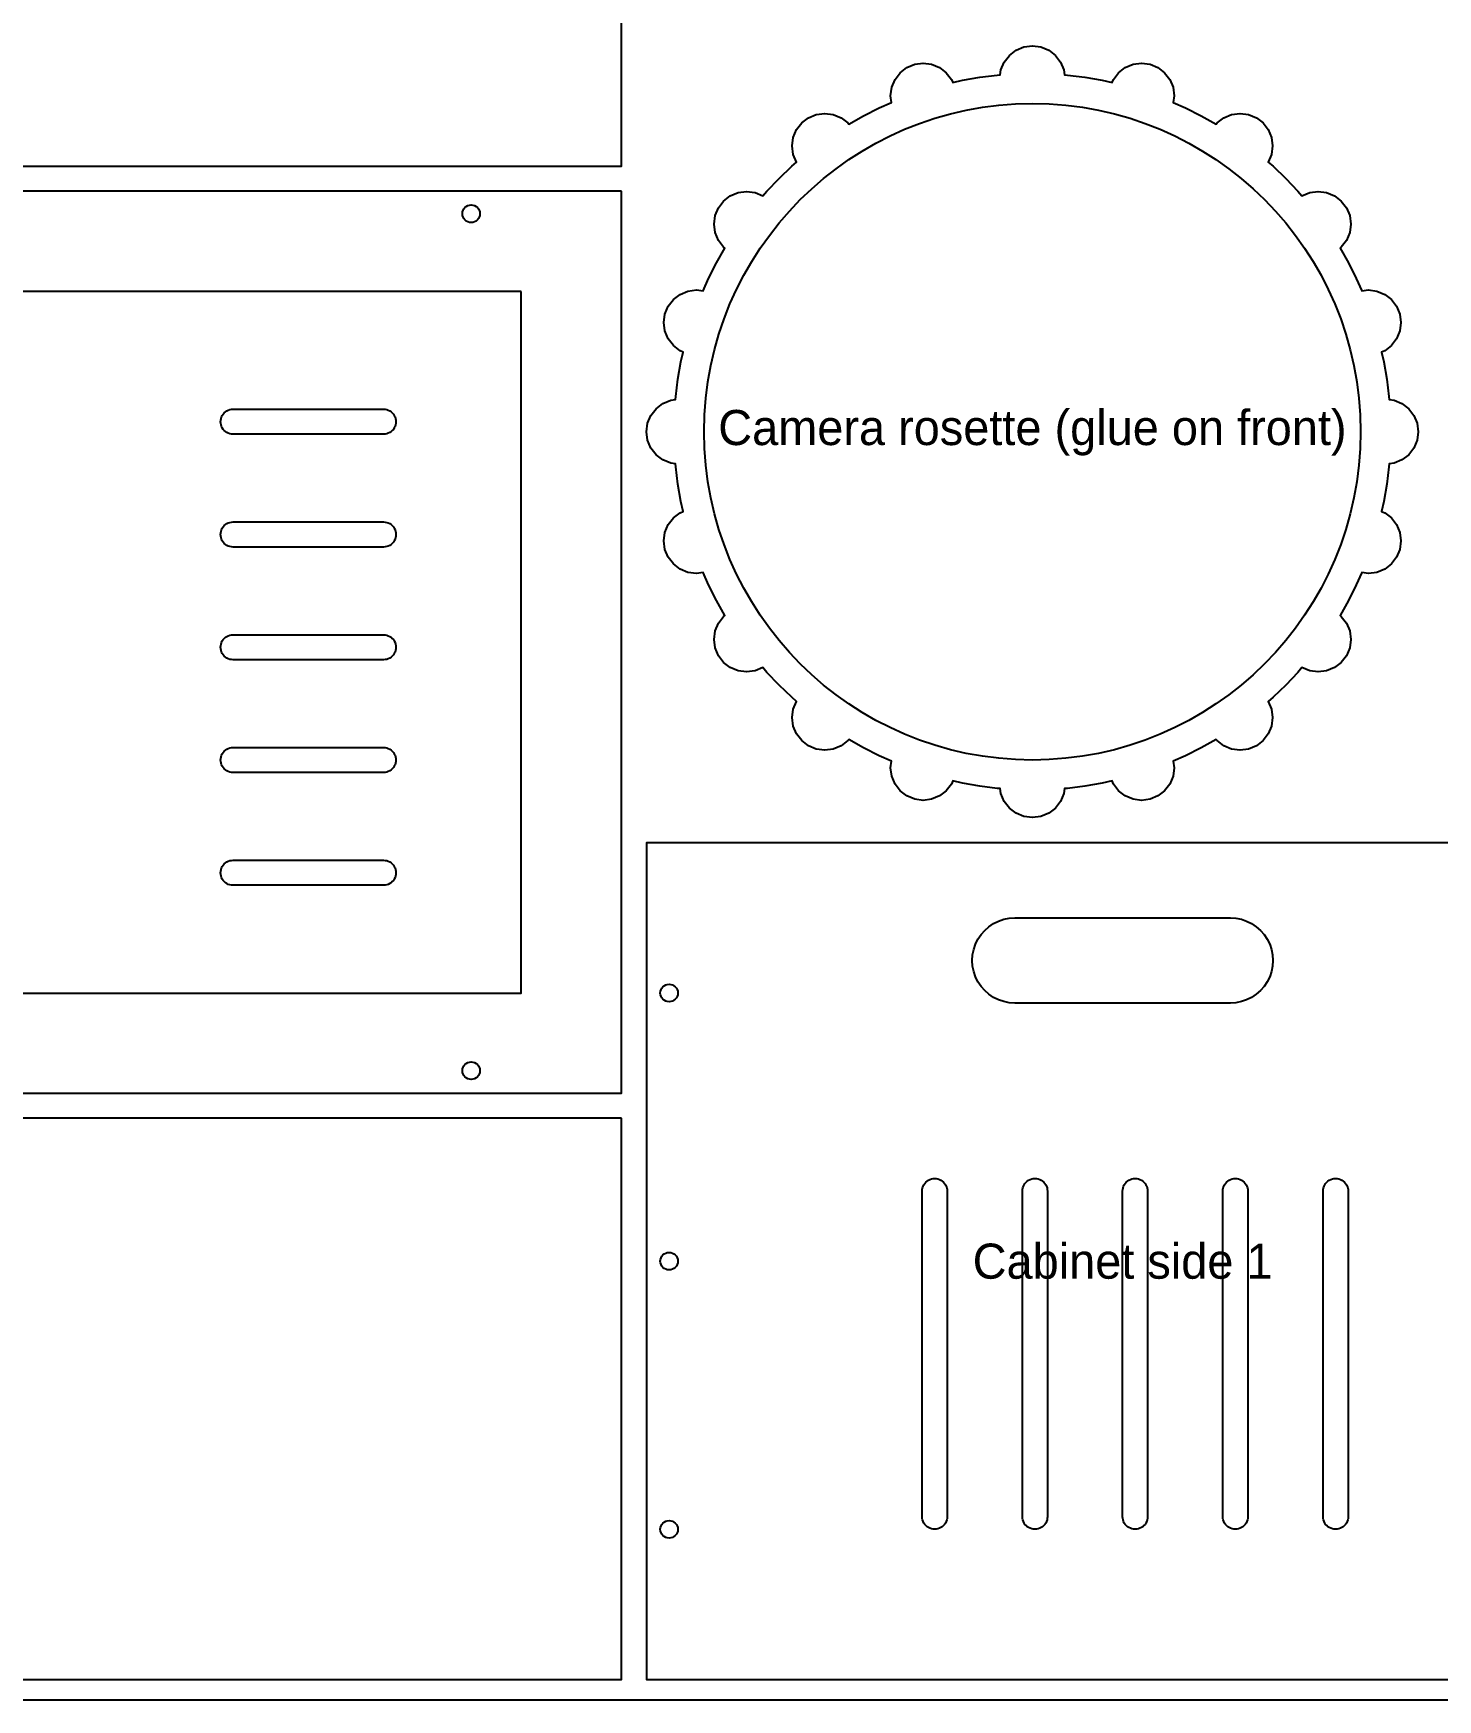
# Model space of a CAD drawing. Header units: millimetres. Extents: x 0 to 2440, y 0 to 1257.
# Drawn here: x 1003 to 1564, y 0 to 665 of the extents above; entities that cross this region are included whole.
import ezdxf
from ezdxf.enums import TextEntityAlignment as Align

# ---------------------------------------------------------------- set-up
doc = ezdxf.new("R2010")
doc.units = ezdxf.units.MM
for name, color, linetype in [('CUT_DOOR', 6, 'Continuous'), ('CUT_INSIDE', 5, 'Continuous'), ('CUT_OUTSIDE', 1, 'Continuous'), ('DRILL_7', 3, 'Continuous'), ('LABELS', 7, 'Continuous'), ('SHEET', 8, 'Continuous')]:
    doc.layers.add(name, color=color, linetype=linetype)

msp = doc.modelspace()

# ---------------------------------------------------------------- linework, layer by layer
at = {"layer": 'CUT_DOOR'}
msp.add_lwpolyline([(1198, 562), (296, 562), (296, 282), (1198, 282)], close=True, dxfattribs=at)
at = {"layer": 'CUT_INSIDE'}
for points in [[(1083, 505), (1082.347, 505.043), (1081.706, 505.17), (1081.087, 505.381), (1080.5, 505.67), (1079.956, 506.033), (1079.464, 506.464), (1079.033, 506.956), (1078.67, 507.5), (1078.381, 508.087), (1078.17, 508.706), (1078.043, 509.347), (1078, 510), (1078.043, 510.653), (1078.17, 511.294), (1078.381, 511.913), (1078.67, 512.5), (1079.033, 513.044), (1079.464, 513.536), (1079.956, 513.967), (1080.5, 514.33), (1081.087, 514.619), (1081.706, 514.83), (1082.347, 514.957), (1083, 515), (1143, 515), (1143.653, 514.957), (1144.294, 514.83), (1144.913, 514.619), (1145.5, 514.33), (1146.044, 513.967), (1146.536, 513.536), (1146.967, 513.044), (1147.33, 512.5), (1147.619, 511.913), (1147.83, 511.294), (1147.957, 510.653), (1148, 510), (1147.957, 509.347), (1147.83, 508.706), (1147.619, 508.087), (1147.33, 507.5), (1146.967, 506.956), (1146.536, 506.464), (1146.044, 506.033), (1145.5, 505.67), (1144.913, 505.381), (1144.294, 505.17), (1143.653, 505.043), (1143, 505)], [(1083, 460), (1082.347, 460.043), (1081.706, 460.17), (1081.087, 460.381), (1080.5, 460.67), (1079.956, 461.033), (1079.464, 461.464), (1079.033, 461.956), (1078.67, 462.5), (1078.381, 463.087), (1078.17, 463.706), (1078.043, 464.347), (1078, 465), (1078.043, 465.653), (1078.17, 466.294), (1078.381, 466.913), (1078.67, 467.5), (1079.033, 468.044), (1079.464, 468.536), (1079.956, 468.967), (1080.5, 469.33), (1081.087, 469.619), (1081.706, 469.83), (1082.347, 469.957), (1083, 470), (1143, 470), (1143.653, 469.957), (1144.294, 469.83), (1144.913, 469.619), (1145.5, 469.33), (1146.044, 468.967), (1146.536, 468.536), (1146.967, 468.044), (1147.33, 467.5), (1147.619, 466.913), (1147.83, 466.294), (1147.957, 465.653), (1148, 465), (1147.957, 464.347), (1147.83, 463.706), (1147.619, 463.087), (1147.33, 462.5), (1146.967, 461.956), (1146.536, 461.464), (1146.044, 461.033), (1145.5, 460.67), (1144.913, 460.381), (1144.294, 460.17), (1143.653, 460.043), (1143, 460)], [(1083, 415), (1082.347, 415.043), (1081.706, 415.17), (1081.087, 415.381), (1080.5, 415.67), (1079.956, 416.033), (1079.464, 416.464), (1079.033, 416.956), (1078.67, 417.5), (1078.381, 418.087), (1078.17, 418.706), (1078.043, 419.347), (1078, 420), (1078.043, 420.653), (1078.17, 421.294), (1078.381, 421.913), (1078.67, 422.5), (1079.033, 423.044), (1079.464, 423.536), (1079.956, 423.967), (1080.5, 424.33), (1081.087, 424.619), (1081.706, 424.83), (1082.347, 424.957), (1083, 425), (1143, 425), (1143.653, 424.957), (1144.294, 424.83), (1144.913, 424.619), (1145.5, 424.33), (1146.044, 423.967), (1146.536, 423.536), (1146.967, 423.044), (1147.33, 422.5), (1147.619, 421.913), (1147.83, 421.294), (1147.957, 420.653), (1148, 420), (1147.957, 419.347), (1147.83, 418.706), (1147.619, 418.087), (1147.33, 417.5), (1146.967, 416.956), (1146.536, 416.464), (1146.044, 416.033), (1145.5, 415.67), (1144.913, 415.381), (1144.294, 415.17), (1143.653, 415.043), (1143, 415)], [(1083, 370), (1082.347, 370.043), (1081.706, 370.17), (1081.087, 370.381), (1080.5, 370.67), (1079.956, 371.033), (1079.464, 371.464), (1079.033, 371.956), (1078.67, 372.5), (1078.381, 373.087), (1078.17, 373.706), (1078.043, 374.347), (1078, 375), (1078.043, 375.653), (1078.17, 376.294), (1078.381, 376.913), (1078.67, 377.5), (1079.033, 378.044), (1079.464, 378.536), (1079.956, 378.967), (1080.5, 379.33), (1081.087, 379.619), (1081.706, 379.83), (1082.347, 379.957), (1083, 380), (1143, 380), (1143.653, 379.957), (1144.294, 379.83), (1144.913, 379.619), (1145.5, 379.33), (1146.044, 378.967), (1146.536, 378.536), (1146.967, 378.044), (1147.33, 377.5), (1147.619, 376.913), (1147.83, 376.294), (1147.957, 375.653), (1148, 375), (1147.957, 374.347), (1147.83, 373.706), (1147.619, 373.087), (1147.33, 372.5), (1146.967, 371.956), (1146.536, 371.464), (1146.044, 371.033), (1145.5, 370.67), (1144.913, 370.381), (1144.294, 370.17), (1143.653, 370.043), (1143, 370)], [(1083, 325), (1082.347, 325.043), (1081.706, 325.17), (1081.087, 325.381), (1080.5, 325.67), (1079.956, 326.033), (1079.464, 326.464), (1079.033, 326.956), (1078.67, 327.5), (1078.381, 328.087), (1078.17, 328.706), (1078.043, 329.347), (1078, 330), (1078.043, 330.653), (1078.17, 331.294), (1078.381, 331.913), (1078.67, 332.5), (1079.033, 333.044), (1079.464, 333.536), (1079.956, 333.967), (1080.5, 334.33), (1081.087, 334.619), (1081.706, 334.83), (1082.347, 334.957), (1083, 335), (1143, 335), (1143.653, 334.957), (1144.294, 334.83), (1144.913, 334.619), (1145.5, 334.33), (1146.044, 333.967), (1146.536, 333.536), (1146.967, 333.044), (1147.33, 332.5), (1147.619, 331.913), (1147.83, 331.294), (1147.957, 330.653), (1148, 330), (1147.957, 329.347), (1147.83, 328.706), (1147.619, 328.087), (1147.33, 327.5), (1146.967, 326.956), (1146.536, 326.464), (1146.044, 326.033), (1145.5, 325.67), (1144.913, 325.381), (1144.294, 325.17), (1143.653, 325.043), (1143, 325)], [(1481, 312), (1483.219, 311.855), (1485.4, 311.421), (1487.506, 310.706), (1489.5, 309.722), (1491.349, 308.487), (1493.021, 307.021), (1494.487, 305.349), (1495.722, 303.5), (1496.706, 301.506), (1497.421, 299.4), (1497.855, 297.219), (1498, 295), (1497.855, 292.781), (1497.421, 290.6), (1496.706, 288.494), (1495.722, 286.5), (1494.487, 284.651), (1493.021, 282.979), (1491.349, 281.513), (1489.5, 280.278), (1487.506, 279.294), (1485.4, 278.579), (1483.219, 278.145), (1481, 278), (1395, 278), (1392.781, 278.145), (1390.6, 278.579), (1388.494, 279.294), (1386.5, 280.278), (1384.651, 281.513), (1382.979, 282.979), (1381.513, 284.651), (1380.278, 286.5), (1379.294, 288.494), (1378.579, 290.6), (1378.145, 292.781), (1378, 295), (1378.145, 297.219), (1378.579, 299.4), (1379.294, 301.506), (1380.278, 303.5), (1381.513, 305.349), (1382.979, 307.021), (1384.651, 308.487), (1386.5, 309.722), (1388.494, 310.706), (1390.6, 311.421), (1392.781, 311.855), (1395, 312)], [(1358, 203), (1358.043, 203.653), (1358.17, 204.294), (1358.381, 204.913), (1358.67, 205.5), (1359.033, 206.044), (1359.464, 206.536), (1359.956, 206.967), (1360.5, 207.33), (1361.087, 207.619), (1361.706, 207.83), (1362.347, 207.957), (1363, 208), (1363.653, 207.957), (1364.294, 207.83), (1364.913, 207.619), (1365.5, 207.33), (1366.044, 206.967), (1366.536, 206.536), (1366.967, 206.044), (1367.33, 205.5), (1367.619, 204.913), (1367.83, 204.294), (1367.957, 203.653), (1368, 203), (1368, 73), (1367.957, 72.347), (1367.83, 71.706), (1367.619, 71.087), (1367.33, 70.5), (1366.967, 69.956), (1366.536, 69.464), (1366.044, 69.033), (1365.5, 68.67), (1364.913, 68.381), (1364.294, 68.17), (1363.653, 68.043), (1363, 68), (1362.347, 68.043), (1361.706, 68.17), (1361.087, 68.381), (1360.5, 68.67), (1359.956, 69.033), (1359.464, 69.464), (1359.033, 69.956), (1358.67, 70.5), (1358.381, 71.087), (1358.17, 71.706), (1358.043, 72.347), (1358, 73)], [(1398, 203), (1398.043, 203.653), (1398.17, 204.294), (1398.381, 204.913), (1398.67, 205.5), (1399.033, 206.044), (1399.464, 206.536), (1399.956, 206.967), (1400.5, 207.33), (1401.087, 207.619), (1401.706, 207.83), (1402.347, 207.957), (1403, 208), (1403.653, 207.957), (1404.294, 207.83), (1404.913, 207.619), (1405.5, 207.33), (1406.044, 206.967), (1406.536, 206.536), (1406.967, 206.044), (1407.33, 205.5), (1407.619, 204.913), (1407.83, 204.294), (1407.957, 203.653), (1408, 203), (1408, 73), (1407.957, 72.347), (1407.83, 71.706), (1407.619, 71.087), (1407.33, 70.5), (1406.967, 69.956), (1406.536, 69.464), (1406.044, 69.033), (1405.5, 68.67), (1404.913, 68.381), (1404.294, 68.17), (1403.653, 68.043), (1403, 68), (1402.347, 68.043), (1401.706, 68.17), (1401.087, 68.381), (1400.5, 68.67), (1399.956, 69.033), (1399.464, 69.464), (1399.033, 69.956), (1398.67, 70.5), (1398.381, 71.087), (1398.17, 71.706), (1398.043, 72.347), (1398, 73)], [(1438, 203), (1438.043, 203.653), (1438.17, 204.294), (1438.381, 204.913), (1438.67, 205.5), (1439.033, 206.044), (1439.464, 206.536), (1439.956, 206.967), (1440.5, 207.33), (1441.087, 207.619), (1441.706, 207.83), (1442.347, 207.957), (1443, 208), (1443.653, 207.957), (1444.294, 207.83), (1444.913, 207.619), (1445.5, 207.33), (1446.044, 206.967), (1446.536, 206.536), (1446.967, 206.044), (1447.33, 205.5), (1447.619, 204.913), (1447.83, 204.294), (1447.957, 203.653), (1448, 203), (1448, 73), (1447.957, 72.347), (1447.83, 71.706), (1447.619, 71.087), (1447.33, 70.5), (1446.967, 69.956), (1446.536, 69.464), (1446.044, 69.033), (1445.5, 68.67), (1444.913, 68.381), (1444.294, 68.17), (1443.653, 68.043), (1443, 68), (1442.347, 68.043), (1441.706, 68.17), (1441.087, 68.381), (1440.5, 68.67), (1439.956, 69.033), (1439.464, 69.464), (1439.033, 69.956), (1438.67, 70.5), (1438.381, 71.087), (1438.17, 71.706), (1438.043, 72.347), (1438, 73)], [(1478, 203), (1478.043, 203.653), (1478.17, 204.294), (1478.381, 204.913), (1478.67, 205.5), (1479.033, 206.044), (1479.464, 206.536), (1479.956, 206.967), (1480.5, 207.33), (1481.087, 207.619), (1481.706, 207.83), (1482.347, 207.957), (1483, 208), (1483.653, 207.957), (1484.294, 207.83), (1484.913, 207.619), (1485.5, 207.33), (1486.044, 206.967), (1486.536, 206.536), (1486.967, 206.044), (1487.33, 205.5), (1487.619, 204.913), (1487.83, 204.294), (1487.957, 203.653), (1488, 203), (1488, 73), (1487.957, 72.347), (1487.83, 71.706), (1487.619, 71.087), (1487.33, 70.5), (1486.967, 69.956), (1486.536, 69.464), (1486.044, 69.033), (1485.5, 68.67), (1484.913, 68.381), (1484.294, 68.17), (1483.653, 68.043), (1483, 68), (1482.347, 68.043), (1481.706, 68.17), (1481.087, 68.381), (1480.5, 68.67), (1479.956, 69.033), (1479.464, 69.464), (1479.033, 69.956), (1478.67, 70.5), (1478.381, 71.087), (1478.17, 71.706), (1478.043, 72.347), (1478, 73)], [(1518, 203), (1518.043, 203.653), (1518.17, 204.294), (1518.381, 204.913), (1518.67, 205.5), (1519.033, 206.044), (1519.464, 206.536), (1519.956, 206.967), (1520.5, 207.33), (1521.087, 207.619), (1521.706, 207.83), (1522.347, 207.957), (1523, 208), (1523.653, 207.957), (1524.294, 207.83), (1524.913, 207.619), (1525.5, 207.33), (1526.044, 206.967), (1526.536, 206.536), (1526.967, 206.044), (1527.33, 205.5), (1527.619, 204.913), (1527.83, 204.294), (1527.957, 203.653), (1528, 203), (1528, 73), (1527.957, 72.347), (1527.83, 71.706), (1527.619, 71.087), (1527.33, 70.5), (1526.967, 69.956), (1526.536, 69.464), (1526.044, 69.033), (1525.5, 68.67), (1524.913, 68.381), (1524.294, 68.17), (1523.653, 68.043), (1523, 68), (1522.347, 68.043), (1521.706, 68.17), (1521.087, 68.381), (1520.5, 68.67), (1519.956, 69.033), (1519.464, 69.464), (1519.033, 69.956), (1518.67, 70.5), (1518.381, 71.087), (1518.17, 71.706), (1518.043, 72.347), (1518, 73)]]:
    msp.add_lwpolyline(points, close=True, dxfattribs=at)
msp.add_circle((1402, 506), 131, dxfattribs=at)
at = {"layer": 'CUT_OUTSIDE'}
for points in [[(1238, 836), (8, 836), (8, 612), (1238, 612)], [(1408.5, 353.742), (1405.365, 352.443), (1402, 352), (1398.635, 352.443), (1395.5, 353.742), (1392.808, 355.808), (1390.742, 358.5), (1389.443, 361.635), (1389.184, 363.6), (1387.984, 363.689), (1381.018, 364.548), (1374.102, 365.748), (1370.194, 366.625), (1369.687, 365.401), (1367.621, 362.709), (1364.929, 360.643), (1361.793, 359.344), (1358.429, 358.901), (1355.064, 359.344), (1351.929, 360.643), (1349.236, 362.709), (1347.17, 365.401), (1345.872, 368.536), (1345.429, 371.901), (1345.777, 374.55), (1340.86, 376.73), (1334.59, 379.885), (1328.691, 383.227), (1328.315, 382.736), (1325.622, 380.67), (1322.487, 379.372), (1319.122, 378.929), (1315.758, 379.372), (1312.622, 380.67), (1309.93, 382.736), (1307.864, 385.429), (1306.565, 388.564), (1306.122, 391.929), (1306.565, 395.293), (1307.858, 398.413), (1305.967, 400.044), (1300.884, 404.884), (1296.044, 409.967), (1294.413, 411.858), (1291.293, 410.565), (1287.929, 410.122), (1284.564, 410.565), (1281.429, 411.864), (1278.736, 413.93), (1276.67, 416.622), (1275.372, 419.758), (1274.929, 423.122), (1275.372, 426.487), (1276.67, 429.622), (1278.736, 432.315), (1279.227, 432.691), (1275.885, 438.59), (1272.73, 444.86), (1270.55, 449.777), (1267.901, 449.429), (1264.536, 449.872), (1261.401, 451.17), (1258.709, 453.236), (1256.643, 455.929), (1255.344, 459.064), (1254.901, 462.429), (1255.344, 465.793), (1256.643, 468.929), (1258.709, 471.621), (1261.401, 473.687), (1262.625, 474.194), (1261.748, 478.102), (1260.548, 485.018), (1259.689, 491.984), (1259.6, 493.184), (1257.635, 493.443), (1254.5, 494.742), (1251.808, 496.808), (1249.742, 499.5), (1248.443, 502.635), (1248, 506), (1248.443, 509.365), (1249.742, 512.5), (1251.808, 515.192), (1254.5, 517.258), (1257.635, 518.557), (1259.6, 518.816), (1259.689, 520.016), (1260.548, 526.982), (1261.748, 533.898), (1262.625, 537.806), (1261.401, 538.313), (1258.709, 540.379), (1256.643, 543.071), (1255.344, 546.207), (1254.901, 549.571), (1255.344, 552.936), (1256.643, 556.071), (1258.709, 558.764), (1261.401, 560.83), (1264.536, 562.128), (1267.901, 562.571), (1270.55, 562.223), (1272.73, 567.14), (1275.885, 573.41), (1279.227, 579.309), (1278.736, 579.685), (1276.67, 582.378), (1275.372, 585.513), (1274.929, 588.878), (1275.372, 592.242), (1276.67, 595.378), (1278.736, 598.07), (1281.429, 600.136), (1284.564, 601.435), (1287.929, 601.878), (1291.293, 601.435), (1294.413, 600.142), (1296.044, 602.033), (1300.884, 607.116), (1305.967, 611.956), (1307.858, 613.587), (1306.565, 616.707), (1306.122, 620.071), (1306.565, 623.436), (1307.864, 626.571), (1309.93, 629.264), (1312.622, 631.33), (1315.758, 632.628), (1319.122, 633.071), (1322.487, 632.628), (1325.622, 631.33), (1328.315, 629.264), (1328.691, 628.773), (1334.59, 632.115), (1340.86, 635.27), (1345.777, 637.45), (1345.429, 640.099), (1345.872, 643.464), (1347.17, 646.599), (1349.236, 649.291), (1351.929, 651.357), (1355.064, 652.656), (1358.429, 653.099), (1361.793, 652.656), (1364.929, 651.357), (1367.621, 649.291), (1369.687, 646.599), (1370.194, 645.375), (1374.102, 646.252), (1381.018, 647.452), (1387.984, 648.311), (1389.184, 648.4), (1389.443, 650.365), (1390.742, 653.5), (1392.808, 656.192), (1395.5, 658.258), (1398.635, 659.557), (1402, 660), (1405.365, 659.557), (1408.5, 658.258), (1411.192, 656.192), (1413.258, 653.5), (1414.557, 650.365), (1414.816, 648.4), (1416.016, 648.311), (1422.982, 647.452), (1429.898, 646.252), (1433.806, 645.375), (1434.313, 646.599), (1436.379, 649.291), (1439.071, 651.357), (1442.207, 652.656), (1445.571, 653.099), (1448.936, 652.656), (1452.071, 651.357), (1454.764, 649.291), (1456.83, 646.599), (1458.128, 643.464), (1458.571, 640.099), (1458.223, 637.45), (1463.14, 635.27), (1469.41, 632.115), (1475.309, 628.773), (1475.685, 629.264), (1478.378, 631.33), (1481.513, 632.628), (1484.878, 633.071), (1488.242, 632.628), (1491.378, 631.33), (1494.07, 629.264), (1496.136, 626.571), (1497.435, 623.436), (1497.878, 620.071), (1497.435, 616.707), (1496.142, 613.587), (1498.033, 611.956), (1503.116, 607.116), (1507.956, 602.033), (1509.587, 600.142), (1512.707, 601.435), (1516.071, 601.878), (1519.436, 601.435), (1522.571, 600.136), (1525.264, 598.07), (1527.33, 595.378), (1528.628, 592.242), (1529.071, 588.878), (1528.628, 585.513), (1527.33, 582.378), (1525.264, 579.685), (1524.773, 579.309), (1528.115, 573.41), (1531.27, 567.14), (1533.45, 562.223), (1536.099, 562.571), (1539.464, 562.128), (1542.599, 560.83), (1545.291, 558.764), (1547.357, 556.071), (1548.656, 552.936), (1549.099, 549.571), (1548.656, 546.207), (1547.357, 543.071), (1545.291, 540.379), (1542.599, 538.313), (1541.375, 537.806), (1542.252, 533.898), (1543.452, 526.982), (1544.311, 520.016), (1544.4, 518.816), (1546.365, 518.557), (1549.5, 517.258), (1552.192, 515.192), (1554.258, 512.5), (1555.557, 509.365), (1556, 506), (1555.557, 502.635), (1554.258, 499.5), (1552.192, 496.808), (1549.5, 494.742), (1546.365, 493.443), (1544.4, 493.184), (1544.311, 491.984), (1543.452, 485.018), (1542.252, 478.102), (1541.375, 474.194), (1542.599, 473.687), (1545.291, 471.621), (1547.357, 468.929), (1548.656, 465.793), (1549.099, 462.429), (1548.656, 459.064), (1547.357, 455.929), (1545.291, 453.236), (1542.599, 451.17), (1539.464, 449.872), (1536.099, 449.429), (1533.45, 449.777), (1531.27, 444.86), (1528.115, 438.59), (1524.773, 432.691), (1525.264, 432.315), (1527.33, 429.622), (1528.628, 426.487), (1529.071, 423.122), (1528.628, 419.758), (1527.33, 416.622), (1525.264, 413.93), (1522.571, 411.864), (1519.436, 410.565), (1516.071, 410.122), (1512.707, 410.565), (1509.587, 411.858), (1507.956, 409.967), (1503.116, 404.884), (1498.033, 400.044), (1496.142, 398.413), (1497.435, 395.293), (1497.878, 391.929), (1497.435, 388.564), (1496.136, 385.429), (1494.07, 382.736), (1491.378, 380.67), (1488.242, 379.372), (1484.878, 378.929), (1481.513, 379.372), (1478.378, 380.67), (1475.685, 382.736), (1475.309, 383.227), (1469.41, 379.885), (1463.14, 376.73), (1458.223, 374.55), (1458.571, 371.901), (1458.128, 368.536), (1456.83, 365.401), (1454.764, 362.709), (1452.071, 360.643), (1448.936, 359.344), (1445.571, 358.901), (1442.207, 359.344), (1439.071, 360.643), (1436.379, 362.709), (1434.313, 365.401), (1433.806, 366.625), (1429.898, 365.748), (1422.982, 364.548), (1416.016, 363.689), (1414.816, 363.6), (1414.557, 361.635), (1413.258, 358.5), (1411.192, 355.808)], [(1238, 602), (8, 602), (8, 242), (1238, 242)], [(1628, 8), (1628, 342), (1248, 342), (1248, 8)], [(1238, 232), (8, 232), (8, 8), (1238, 8)]]:
    msp.add_lwpolyline(points, close=True, dxfattribs=at)
at = {"layer": 'DRILL_7'}
for centre in [(1178, 593), (1257, 282), (1178, 251), (1257, 175), (1257, 68)]:
    msp.add_circle(centre, 3.5, dxfattribs=at)
at = {"layer": 'SHEET'}
msp.add_lwpolyline([(0, 0), (2440, 0), (2440, 1220), (0, 1220)], close=True, dxfattribs=at)

# ---------------------------------------------------------------- texts
at = {"layer": 'LABELS'}
for s, p in [('Camera rosette (glue on front)', (1402, 507.682)), ('Cabinet side 1', (1438, 175))]:
    msp.add_text(s, height=14, dxfattribs=at).set_placement(p, align=Align.MIDDLE_CENTER)

doc.saveas('drawing.dxf')
